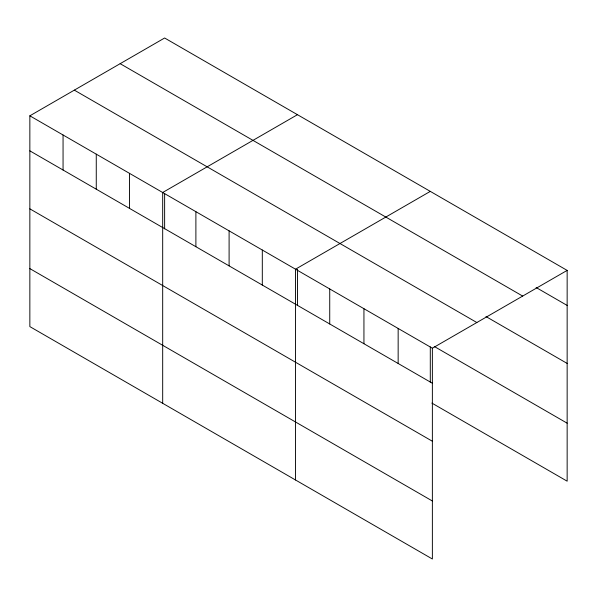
<?xml version="1.0" encoding="UTF-8"?>
<svg xmlns="http://www.w3.org/2000/svg" width="597" height="597" viewBox="0 0 597 597"><rect width="100%" height="100%" fill="white"/><g stroke="black" fill="none" stroke-linecap="round" stroke-linejoin="round"><path stroke-width="0.9" d="M29.85 115.818L432.37 348.208L432.37 559.001L29.85 326.604L29.85 115.818L164.63 37.999L567.15 270.396L567.15 481.182L431.885 403.087M297.463 114.691L162.683 192.503L162.683 403.296M430.295 191.383L295.515 269.195L295.515 479.988M432.37 348.208L567.15 270.396M536.121 287.508L567.15 305.425M120.154 63.678L522.673 296.075M485.988 316.567L567.15 363.424M74.326 90.14L476.846 322.529M434.273 346.469L567.15 423.183M29.85 150.847L432.37 383.237M29.85 208.846L432.37 441.243M29.85 268.605L432.37 500.995M430.295 346.887L430.295 382.229M398.154 328.454L398.154 363.483M363.939 308.701L363.939 343.73M329.731 288.948L329.731 323.977M297.463 269.292L297.463 305.545M262.307 250.024L262.307 285.053M229.099 230.852L229.099 265.881M195.891 211.681L195.891 246.71M164.63 193.51L164.63 228.852M129.474 173.331L129.474 208.36M96.266 154.16L96.266 189.189M63.058 134.989L63.058 170.018"/></g></svg>
